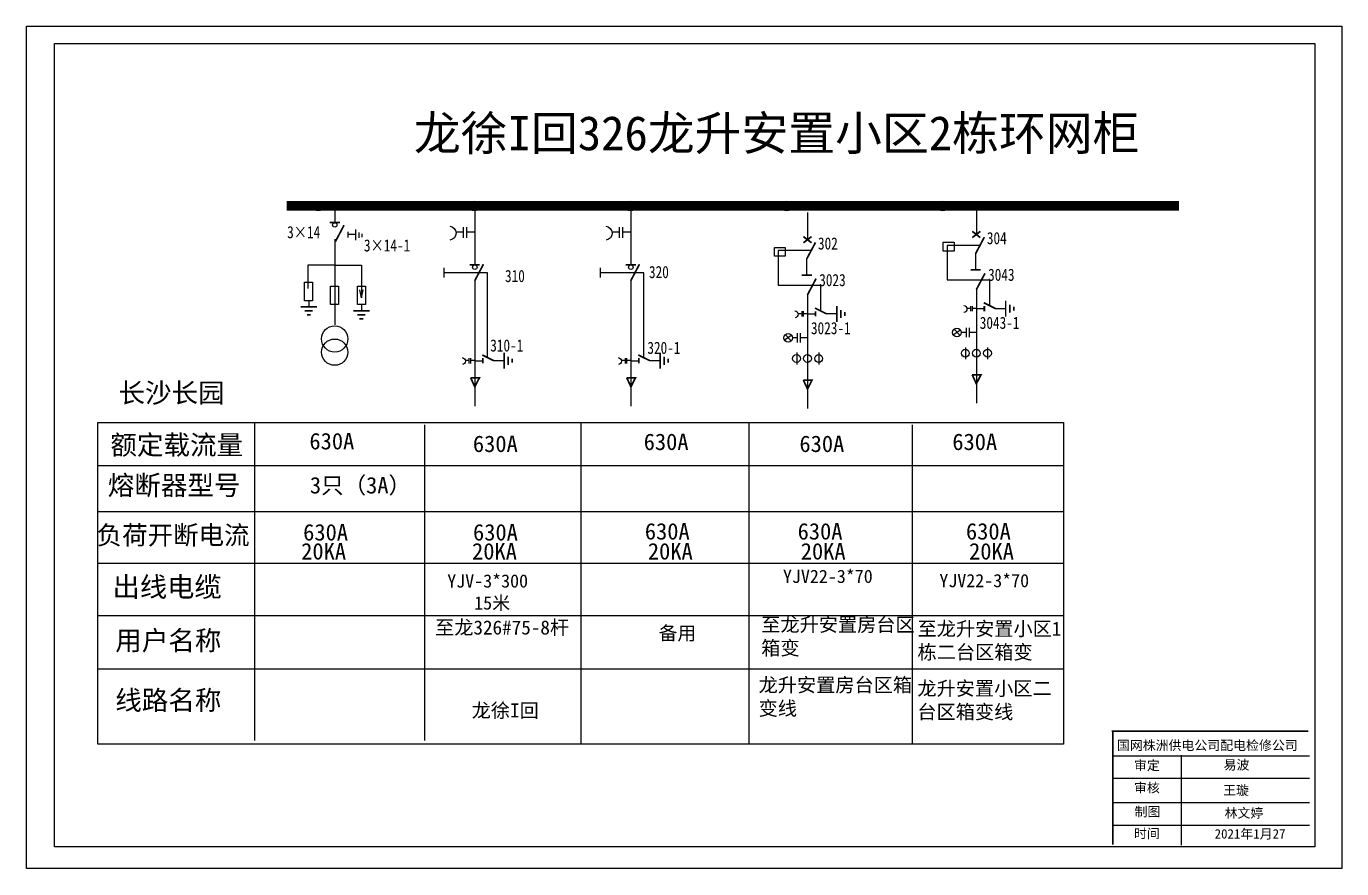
# Model space of a CAD drawing. Header units: millimetres. Extents: x 608 to 1061, y 2086 to 2274.
# Drawn here: x 922.5 to 1061.5, y 2086.3 to 2175.3 of the extents above; entities that cross this region are included whole.
import ezdxf

# ---------------------------------------------------------------- set-up
doc = ezdxf.new("R2010")
doc.units = ezdxf.units.MM
doc.linetypes.add('ACAD_ISO02W100', pattern=[15, 12, -3])
doc.linetypes.add('CENTER', pattern=[50.8, 31.75, -6.35, 6.35, -6.35])
doc.layers.add('1', color=7, linetype='Continuous')
doc.layers.add('2', color=7, linetype='Continuous')
doc.styles.add('HZ', font='simkai_0.ttf')
doc.styles.add('STYLE1', font='txt.shx', dxfattribs={"height": 2.6})
doc.styles.add('字体', font='simkai_0.ttf', dxfattribs={"height": 2.5})
doc.styles.add('道路名', font='simhei.ttf', dxfattribs={"width": 0.8})

msp = doc.modelspace()

# ---------------------------------------------------------------- linework, layer by layer
at = {"color": 0}
for p, q in [((955.11, 2156.33), (955.11, 2154.61)), ((969.9, 2155.87), (969.9, 2150.14)), ((986.38, 2155.87), (986.38, 2150.14)), ((1005.04, 2155.63), (1005.04, 2152.76)), ((1022.88, 2156.19), (1022.88, 2153.32)), ((955.1, 2150.08), (952.26, 2150.08)), ((952.26, 2150.08), (952.26, 2147.61)), ((969.9, 2148.48), (969.9, 2144.89)), ((986.38, 2148.48), (986.38, 2144.89)), ((1005.04, 2146.93), (1005.04, 2137.97)), ((1022.88, 2147.49), (1022.88, 2138.53)), ((1022.88, 2145.49), (1023.72, 2145.49)), ((1024.82, 2145.51), (1025.96, 2145.51)), ((969.9, 2144.89), (969.9, 2141.28)), ((986.38, 2144.89), (986.38, 2141.28)), ((1005.04, 2144.93), (1005.88, 2144.93)), ((1006.98, 2144.95), (1008.13, 2144.95)), ((969.9, 2141.28), (969.9, 2138.22)), ((986.38, 2141.28), (986.38, 2138.22)), ((969.9, 2139.98), (970.74, 2139.98)), ((971.84, 2140), (972.98, 2140)), ((986.38, 2139.98), (987.22, 2139.98)), ((988.32, 2140), (989.47, 2140))]:
    msp.add_line(p, q, dxfattribs=at)
at = {"color": 0, "linetype": 'CENTER'}
for p, q in [((1022.88, 2138.54), (1022.88, 2135.5)), ((969.9, 2138.2), (969.9, 2135.18)), ((986.39, 2138.2), (986.39, 2135.18)), ((1005.05, 2137.98), (1005.05, 2134.94))]:
    msp.add_line(p, q, dxfattribs=at)
at = {"color": 0, "linetype": 'Continuous'}
for p, q in [((930.07, 2133.46), (1032.1, 2133.46)), ((964.58, 2133.21), (964.58, 2099.83)), ((981.1, 2133.4), (981.1, 2099.47)), ((998.85, 2133.4), (998.85, 2099.47)), ((1016.09, 2133.2), (1016.09, 2099.46)), ((1032.1, 2133.46), (1032.1, 2099.46))]:
    msp.add_line(p, q, dxfattribs=at)
at = {"linetype": 'Continuous'}
for p, q in [((930.07, 2099.46), (930.07, 2133.46)), ((946.63, 2133.45), (946.63, 2099.85)), ((930.07, 2128.92), (1032.1, 2128.92)), ((930.07, 2124.04), (1032.1, 2124.04)), ((930.07, 2118.58), (1032.1, 2118.58)), ((930.07, 2113.05), (1032.1, 2113.05)), ((930.07, 2107.43), (1032.1, 2107.43)), ((1032.1, 2099.46), (930.07, 2099.46))]:
    msp.add_line(p, q, dxfattribs=at)
at = {"color": 7, "linetype": 'Continuous'}
for p, q in [((1037.3, 2098.23), (1058.08, 2098.23)), ((1044.53, 2098.3), (1044.51, 2088.79)), ((1037.3, 2095.86), (1058.08, 2095.86)), ((1037.3, 2093.28), (1058.08, 2093.28)), ((1037.3, 2090.91), (1058.08, 2090.91))]:
    msp.add_line(p, q, dxfattribs=at)
at = {"color": 7}
for points in [[(922.53, 2175.32), (1061.47, 2175.32), (1061.47, 2086.3), (922.53, 2086.3)], [(925.52, 2173.49), (1058.64, 2173.49), (1058.64, 2088.62), (925.52, 2088.62)]]:
    msp.add_lwpolyline(points, close=True, dxfattribs=at)
at = {"color": 0}
for points, format in [([(950.03, 2156.33, 1.02, 1.02, 0), (1044.3, 2156.33, 1.02, 1.02, 0)], "xyseb"), ([(954.57, 2154.59, 0.182, 0.182, 0), (955.65, 2154.59, 0.182, 0.182, 0)], "xyseb"), ([(955.18, 2152.57, 0.182, 0.182, 0), (956.09, 2154.3, 0.182, 0.182, 0)], "xyseb"), ([(967.25, 2154.2, -0.877934), (967.28, 2152.72)], "xyb"), ([(983.74, 2154.2, -0.877934), (983.77, 2152.72)], "xyb"), ([(1023.3, 2153.65, 0.182, 0.182, 0), (1022.45, 2152.99, 0.182, 0.182, 0)], "xyseb"), ([(1022.45, 2153.65, 0.182, 0.182, 0), (1023.3, 2152.99, 0.182, 0.182, 0)], "xyseb"), ([(1005.47, 2153.09, 0.182, 0.182, 0), (1004.61, 2152.44, 0.182, 0.182, 0)], "xyseb"), ([(1004.61, 2153.09, 0.182, 0.182, 0), (1005.47, 2152.44, 0.182, 0.182, 0)], "xyseb"), ([(1004.97, 2150.75, 0.182, 0.182, 0), (1005.89, 2152.48, 0.182, 0.182, 0)], "xyseb"), ([(1022.81, 2151.31, 0.182, 0.182, 0), (1023.72, 2153.03, 0.182, 0.182, 0)], "xyseb"), ([(969.36, 2150.12, 0.182, 0.182, 0), (970.43, 2150.12, 0.182, 0.182, 0)], "xyseb"), ([(969.9, 2148.44, 0.182, 0.182, 0), (970.81, 2150.17, 0.182, 0.182, 0)], "xyseb"), ([(985.85, 2150.12, 0.182, 0.182, 0), (986.92, 2150.12, 0.182, 0.182, 0)], "xyseb"), ([(986.38, 2148.44, 0.182, 0.182, 0), (987.29, 2150.17, 0.182, 0.182, 0)], "xyseb"), ([(1022.27, 2149.57, 0.182, 0.182, 0), (1023.35, 2149.57, 0.182, 0.182, 0)], "xyseb"), ([(1004.44, 2149.01, 0.182, 0.182, 0), (1005.51, 2149.01, 0.182, 0.182, 0)], "xyseb"), ([(1005.04, 2146.93, 0.182, 0.182, 0), (1005.95, 2148.66, 0.182, 0.182, 0)], "xyseb"), ([(1022.88, 2147.49, 0.182, 0.182, 0), (1023.79, 2149.21, 0.182, 0.182, 0)], "xyseb"), ([(1005.83, 2145.54, 0.182, 0.182, 0), (1007.05, 2144.93, 0.182, 0.182, 0)], "xyseb"), ([(1005.88, 2145.21, 0.182, 0.182, 0), (1005.88, 2144.65, 0.182, 0.182, 0)], "xyseb"), ([(1021.55, 2145.81, -0.877934), (1021.57, 2145.07)], "xyb"), ([(1023.67, 2146.1, 0.182, 0.182, 0), (1024.89, 2145.49, 0.182, 0.182, 0)], "xyseb"), ([(1023.72, 2145.77, 0.182, 0.182, 0), (1023.72, 2145.21, 0.182, 0.182, 0)], "xyseb"), ([(1003.72, 2145.25, -0.877934), (1003.73, 2144.51)], "xyb"), ([(968.57, 2140.3, -0.877934), (968.59, 2139.56)], "xyb"), ([(970.69, 2140.58, 0.182, 0.182, 0), (971.91, 2139.98, 0.182, 0.182, 0)], "xyseb"), ([(970.74, 2140.26, 0.182, 0.182, 0), (970.74, 2139.7, 0.182, 0.182, 0)], "xyseb"), ([(985.06, 2140.3, -0.877934), (985.07, 2139.56)], "xyb"), ([(987.18, 2140.58, 0.182, 0.182, 0), (988.39, 2139.98, 0.182, 0.182, 0)], "xyseb"), ([(987.22, 2140.26, 0.182, 0.182, 0), (987.22, 2139.7, 0.182, 0.182, 0)], "xyseb"), ([(1022.43, 2138.48, 0.182, 0.182, 0), (1023.36, 2138.48, 0.182, 0.182, 0), (1022.88, 2137.54, 0.182, 0.182, 0), (1022.44, 2138.49, 0.182, 0.182, 0)], "xyseb"), ([(969.45, 2138.16, 0.182, 0.182, 0), (970.38, 2138.16, 0.182, 0.182, 0), (969.9, 2137.22, 0.182, 0.182, 0), (969.46, 2138.18, 0.182, 0.182, 0)], "xyseb"), ([(985.93, 2138.16, 0.182, 0.182, 0), (986.86, 2138.16, 0.182, 0.182, 0), (986.39, 2137.22, 0.182, 0.182, 0), (985.95, 2138.18, 0.182, 0.182, 0)], "xyseb"), ([(1004.59, 2137.92, 0.182, 0.182, 0), (1005.52, 2137.92, 0.182, 0.182, 0), (1005.05, 2136.98, 0.182, 0.182, 0), (1004.6, 2137.94, 0.182, 0.182, 0)], "xyseb")]:
    msp.add_lwpolyline(points, format=format, dxfattribs=at)
for points in [[(957.3, 2153.84), (957.3, 2152.73)], [(968.67, 2154.08), (968.67, 2152.97)], [(969.02, 2154.08), (969.02, 2152.97)], [(985.16, 2154.08), (985.16, 2152.97)], [(985.5, 2154.08), (985.5, 2152.97)], [(956.48, 2153.6), (956.48, 2153)], [(957.3, 2153.33), (956.54, 2153.33)], [(957.64, 2153.53), (957.64, 2152.98)], [(957.97, 2153.37), (957.97, 2153.05)], [(968.67, 2153.57), (967.91, 2153.57)], [(969.9, 2153.57), (969.02, 2153.57)], [(985.16, 2153.57), (984.39, 2153.57)], [(986.38, 2153.57), (985.5, 2153.57)], [(966.64, 2149.79), (966.64, 2148.77)], [(983.13, 2149.79), (983.13, 2148.77)], [(1022.26, 2145.5), (1021.88, 2145.5)], [(1022.26, 2145.75), (1022.26, 2145.2)], [(1022.43, 2145.75), (1022.43, 2145.2)], [(1022.87, 2145.5), (1022.43, 2145.5)], [(1004.43, 2144.94), (1004.04, 2144.94)], [(1004.43, 2145.2), (1004.43, 2144.64)], [(1004.6, 2145.2), (1004.6, 2144.64)], [(1005.04, 2144.94), (1004.6, 2144.94)], [(969.28, 2139.99), (968.9, 2139.99)], [(969.28, 2140.24), (969.28, 2139.69)], [(969.45, 2140.24), (969.45, 2139.69)], [(969.9, 2139.99), (969.45, 2139.99)], [(985.77, 2139.99), (985.39, 2139.99)], [(985.77, 2140.24), (985.77, 2139.69)], [(985.94, 2140.24), (985.94, 2139.69)], [(986.38, 2139.99), (985.94, 2139.99)]]:
    msp.add_lwpolyline(points, dxfattribs=at)
at = {"color": 0, "linetype": 'ACAD_ISO02W100'}
for points in [[(971.25, 2140.25), (971.25, 2149.28), (966.64, 2149.28)], [(987.74, 2140.25), (987.74, 2149.28), (983.13, 2149.28)]]:
    msp.add_lwpolyline(points, dxfattribs=at)
at = {"color": 7, "linetype": 'Continuous', "const_width": 0.167}
for points in [[(1037.17, 2100.84), (1057.95, 2100.84)], [(1037.3, 2100.73), (1037.29, 2088.83)]]:
    msp.add_lwpolyline(points, dxfattribs=at)
at = {"color": 0}
for centre, radius in [((953.37, 2156.31), 0.508), ((969.86, 2156.32), 0.508), ((986.35, 2156.32), 0.508), ((1002.84, 2156.32), 0.508), ((1019.32, 2156.32), 0.508), ((955.11, 2154.33), 0.234), ((969.9, 2149.86), 0.234), ((986.38, 2149.86), 0.234)]:
    msp.add_circle(centre, radius, dxfattribs=at)
for points in [[(951.52, 2145.75), (951.52, 2145.58), (953.22, 2145.75), (953.22, 2145.58)], [(952.79, 2145.16), (952.79, 2145.33), (951.94, 2145.16), (951.94, 2145.33)], [(957.08, 2145.34), (957.08, 2145.17), (958.78, 2145.34), (958.78, 2145.17)], [(1008.06, 2144.07), (1008.23, 2144.07), (1008.06, 2145.77), (1008.23, 2145.77)], [(1008.65, 2145.35), (1008.48, 2145.35), (1008.65, 2144.5), (1008.48, 2144.5)], [(1025.89, 2144.63), (1026.06, 2144.63), (1025.89, 2146.33), (1026.06, 2146.33)], [(1026.49, 2145.9), (1026.32, 2145.9), (1026.49, 2145.05), (1026.32, 2145.05)], [(1026.74, 2145.27), (1026.91, 2145.27), (1026.74, 2145.69), (1026.91, 2145.69)], [(952.16, 2144.9), (952.16, 2144.73), (952.58, 2144.9), (952.58, 2144.73)], [(958.35, 2144.74), (958.35, 2144.91), (957.5, 2144.74), (957.5, 2144.91)], [(957.71, 2144.48), (957.71, 2144.31), (958.14, 2144.48), (958.14, 2144.31)], [(1008.91, 2144.71), (1009.08, 2144.71), (1008.91, 2145.13), (1009.08, 2145.13)], [(972.91, 2139.12), (973.08, 2139.12), (972.91, 2140.82), (973.08, 2140.82)], [(973.51, 2140.39), (973.34, 2140.39), (973.51, 2139.54), (973.34, 2139.54)], [(973.76, 2139.76), (973.93, 2139.76), (973.76, 2140.18), (973.93, 2140.18)], [(989.4, 2139.12), (989.57, 2139.12), (989.4, 2140.82), (989.57, 2140.82)], [(989.99, 2140.39), (989.82, 2140.39), (989.99, 2139.54), (989.82, 2139.54)], [(990.25, 2139.76), (990.42, 2139.76), (990.25, 2140.18), (990.42, 2140.18)]]:
    msp.add_trace(points, dxfattribs=at)
at = {"layer": '1', "color": 0}
for p, q in [((955.1, 2152.82), (955.1, 2143.76)), ((1001.96, 2151.61), (1001.96, 2147.95)), ((1005.43, 2151.61), (1001.96, 2151.61)), ((1019.8, 2152.17), (1019.8, 2148.51)), ((1023.26, 2152.17), (1019.8, 2152.17)), ((1022.81, 2149.57), (1022.81, 2151.31)), ((955.1, 2150.08), (957.93, 2150.08)), ((957.93, 2150.08), (957.93, 2146.62)), ((1004.97, 2149.01), (1004.97, 2150.75)), ((1019.8, 2148.51), (1024.26, 2148.51)), ((1024.26, 2148.51), (1024.26, 2145.85)), ((957.93, 2146.62), (957.75, 2147.46)), ((957.93, 2146.62), (958.11, 2147.46)), ((1001.96, 2147.95), (1006.42, 2147.95)), ((1006.42, 2147.95), (1006.42, 2145.29)), ((952.37, 2146.34), (952.37, 2145.75)), ((957.93, 2145.92), (957.93, 2145.34)), ((1003.38, 2142.66), (1002.62, 2142.14)), ((1003.32, 2142.08), (1002.69, 2142.74)), ((1003.96, 2142.9), (1003.96, 2141.9)), ((1004.28, 2142.9), (1004.28, 2141.9)), ((1021.21, 2143.22), (1020.45, 2142.7)), ((1021.16, 2142.64), (1020.52, 2143.3)), ((1021.8, 2142.96), (1021.29, 2142.96)), ((1021.8, 2143.46), (1021.8, 2142.46)), ((1022.12, 2143.46), (1022.12, 2142.46)), ((1022.88, 2142.96), (1022.12, 2142.96)), ((1003.96, 2142.4), (1003.46, 2142.4)), ((1005.04, 2142.4), (1004.28, 2142.4)), ((1021.73, 2141.39), (1021.73, 2140.15)), ((1024.07, 2141.39), (1024.07, 2140.15)), ((1003.9, 2140.84), (1003.9, 2139.59)), ((1006.24, 2140.84), (1006.24, 2139.59))]:
    msp.add_line(p, q, dxfattribs=at)
for points in [[(1019.39, 2152.51), (1020.54, 2152.51), (1020.54, 2151.57), (1019.39, 2151.57)], [(1001.56, 2151.95), (1002.7, 2151.95), (1002.7, 2151.01), (1001.56, 2151.01)]]:
    msp.add_lwpolyline(points, close=True, dxfattribs=at)
for centre, radius in [((955.1, 2142.28), 1.39), ((1003, 2142.4), 0.46), ((1020.83, 2142.96), 0.46), ((955.1, 2140.88), 1.39), ((1021.72, 2140.77), 0.411), ((1022.88, 2140.77), 0.411), ((1024.06, 2140.77), 0.411), ((1003.88, 2140.21), 0.411), ((1005.04, 2140.21), 0.411), ((1006.22, 2140.21), 0.411)]:
    msp.add_circle(centre, radius, dxfattribs=at)
at = {"layer": '2', "color": 0}
for points in [[(951.91, 2148.27), (952.75, 2148.27), (952.75, 2146.32), (951.91, 2146.32)], [(954.67, 2147.87), (955.5, 2147.87), (955.5, 2145.92), (954.67, 2145.92)], [(957.51, 2147.87), (958.34, 2147.87), (958.34, 2145.92), (957.51, 2145.92)]]:
    msp.add_lwpolyline(points, close=True, dxfattribs=at)

# ---------------------------------------------------------------- texts
at = {"color": 0, "linetype": 'Continuous', "style": '道路名', "width": 0.8}
for s, p in [('3×14', (950.08, 2152.92)), ('3×14-1', (958.19, 2151.52)), ('302', (1006.15, 2151.73)), ('304', (1023.99, 2152.29)), ('310', (973.09, 2148.29)), ('320', (988.3, 2148.71)), ('3043', (1024.12, 2148.42)), ('3023', (1006.28, 2147.86)), ('3023-1', (1005.41, 2142.78)), ('3043-1', (1023.24, 2143.34)), ('310-1', (971.53, 2140.95)), ('320-1', (988.13, 2140.7))]:
    msp.add_text(s, height=1.284, dxfattribs=at).set_placement(p)
at = {"color": 0, "insert": (963.47, 2165.84), "char_height": 3.6261, "width": 525.0539, "attachment_point": 1}
msp.add_mtext('{\\fSimSun|b0|i0|c134|p54;龙徐I回326龙升安置小区2栋环网柜}', dxfattribs=at)
at = {"linetype": 'Continuous', "attachment_point": 1}
for s, insert, char_height, width, style in [('{\\fSimSun|b0|i0|c134|p2;长沙长园}', (932.26, 2137.61), 2.0551, 14.01, 'HZ'), ('{\\fSimSun|b0|i0|c134|p2;额定载流量}', (931.41, 2132.11), 2.0551, 15.8235, 'HZ'), ('{\\fSimSun|b0|i0|c134|p2;630A}', (952.43, 2132.35), 1.7423, 14.01, 'STYLE1'), ('{\\fSimSun|b0|i0|c134|p2;630A}', (969.7, 2132.07), 1.7423, 14.01, 'STYLE1'), ('{\\fSimSun|b0|i0|c134|p2;630A}', (987.74, 2132.28), 1.7423, 14.01, 'STYLE1'), ('{\\fSimSun|b0|i0|c134|p2;630A}', (1004.19, 2132.07), 1.7423, 14.01, 'STYLE1'), ('{\\fSimSun|b0|i0|c134|p2;630A}', (1020.34, 2132.28), 1.7423, 14.01, 'STYLE1'), ('{\\fSimSun|b0|i0|c134|p2;熔断器型号}', (931.13, 2127.84), 2.0551, 16.4121, 'HZ'), ('{\\fSimSun|b0|i0|c134|p2;3只（3A）}', (952.48, 2127.69), 1.7423, 14.01, 'STYLE1'), ('{\\fSimSun|b0|i0|c134|p2;\\H0.96x;负荷开断电流}', (929.96, 2122.53), 2.0551, 18.7915, 'HZ'), ('{\\fSimSun|b0|i0|c134|p2;630A}', (951.77, 2122.72), 1.7423, 14.01, 'STYLE1'), ('{\\fSimSun|b0|i0|c134|p2;630A}', (969.71, 2122.72), 1.7423, 14.01, 'STYLE1'), ('{\\fSimSun|b0|i0|c134|p2;630A}', (987.86, 2122.82), 1.7423, 14.01, 'STYLE1'), ('{\\fSimSun|b0|i0|c134|p2;630A}', (1004, 2122.82), 1.7423, 14.01, 'STYLE1'), ('{\\fSimSun|b0|i0|c134|p2;630A}', (1021.78, 2122.82), 1.7423, 14.01, 'STYLE1'), ('{\\fSimSun|b0|i0|c134|p2;20KA}', (951.56, 2120.71), 1.7423, 14.01, 'STYLE1'), ('{\\fSimSun|b0|i0|c134|p2;20KA}', (969.61, 2120.71), 1.7423, 14.01, 'STYLE1'), ('{\\fSimSun|b0|i0|c134|p2;20KA}', (988.18, 2120.71), 1.7423, 14.01, 'STYLE1'), ('{\\fSimSun|b0|i0|c134|p2;20KA}', (1004.33, 2120.71), 1.7423, 14.01, 'STYLE1'), ('{\\fSimSun|b0|i0|c134|p2;20KA}', (1022.11, 2120.71), 1.7423, 14.01, 'STYLE1'), ('{\\fSimSun|b0|i0|c134|p2;YJV-3*300\\P   15米}', (966.99, 2117.4), 1.3939, 11.208, 'STYLE1'), ('{\\fSimSun|b0|i0|c134|p2;YJV22-3*70}', (1002.45, 2117.89), 1.3939, 11.208, 'STYLE1'), ('{\\fSimSun|b0|i0|c134|p2;YJV22-3*70}', (1018.97, 2117.44), 1.3939, 11.208, 'STYLE1'), ('{\\fSimSun|b0|i0|c134|p2;出线电缆}', (931.64, 2117.14), 2.1117, 14.3962, 'HZ'), ('{\\fSimSun|b0|i0|c134|p2;至\\fSimSun|b0|i0|c134|p6;龙326#75-8杆}', (965.7, 2112.53), 1.4855, 16.8491, 'STYLE1'), ('{\\fSimSun|b0|i0|c134|p54;备用}', (989.32, 2111.92), 1.4553, 13.932, 'STYLE1'), ('{\\fSimSun|b0|i0|c134|p2;至\\fSimSun|b0|i0|c134|p6;龙升安置房台区箱变}', (1000.16, 2112.84), 1.4855, 16.8491, 'STYLE1'), ('{\\fSimSun|b0|i0|c134|p2;至\\fSimSun|b0|i0|c134|p6;龙升安置小区1栋二台区箱变}', (1016.67, 2112.4), 1.4855, 15.4349, 'STYLE1'), ('{\\fSimSun|b0|i0|c134|p2;用户名称}', (931.92, 2111.44), 2.0551, 14.01, 'HZ'), ('{\\fSimSun|b0|i0|c134|p6;龙升安置房台区箱变线}', (999.88, 2106.46), 1.4855, 16.8491, 'STYLE1'), ('{\\fSimSun|b0|i0|c134|p2;线路名称}', (931.92, 2105.13), 2.0551, 14.01, 'HZ'), ('{\\fSimSun|b0|i0|c134|p6;龙升安置小区二台区箱变线}', (1016.65, 2106.09), 1.4855, 15.4349, 'STYLE1'), ('{\\fSimSun|b0|i0|c134|p6;龙徐I回}', (969.57, 2103.76), 1.4855, 13.123, 'STYLE1')]:
    msp.add_mtext(s, dxfattribs=dict(at, insert=insert, char_height=char_height, width=width, style=style))
at = {"color": 7, "linetype": 'Continuous', "attachment_point": 1, "style": '字体'}
for s, insert, char_height, width in [('国网株洲供电公司配电检修公司', (1037.73, 2099.83), 0.9996, 27.328), ('\\f\uffbfﾬￌﾣﾤ_GB2312|b0|i0|c134|p49;审定', (1039.53, 2097.71), 0.9996, 7.8173), ('{\\fSimHei|b0|i0|c134|p2;易波}', (1049, 2097.77), 0.9996, 7.8173), ('\\f\uffbfﾬￌﾣﾤ_GB2312|b0|i0|c134|p49;审核', (1039.53, 2095.36), 0.9996, 7.8173), ('王璇', (1048.95, 2095.09), 1, 7.8173), ('\\f\uffbfﾬￌﾣﾤ_GB2312|b0|i0|c134|p49;制图', (1039.59, 2092.82), 0.9996, 7.8173), ('{\\fSimSun|b0|i0|c134|p2;林文婷}', (1049.1, 2092.68), 0.9996, 7.8173), ('\\f\uffbfﾬￌﾣﾤ_GB2312|b0|i0|c134|p49;时间', (1039.53, 2090.52), 0.9996, 7.8173), ('2021{\\fSimHei|b0|i0|c134|p2;年}1{\\fSimHei|b0|i0|c134|p2;月27}', (1048.05, 2090.48), 0.9996, 14.6213)]:
    msp.add_mtext(s, dxfattribs=dict(at, insert=insert, char_height=char_height, width=width))

doc.saveas('drawing.dxf')
